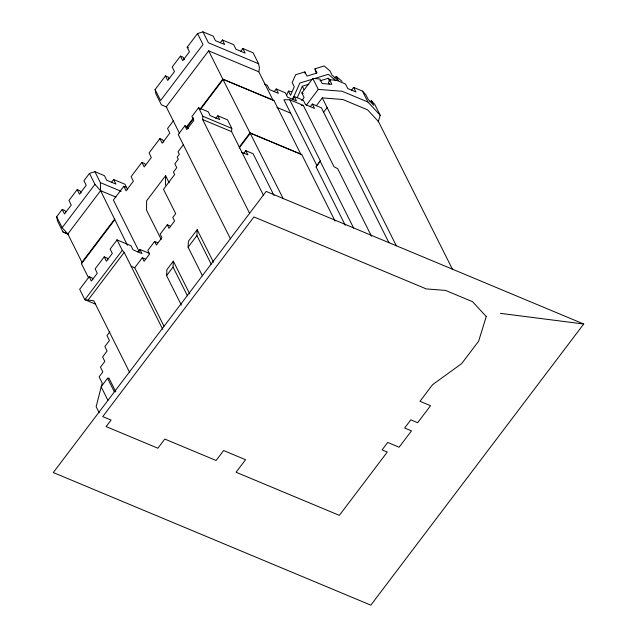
<?xml version="1.0" encoding="UTF-8"?>
<svg xmlns="http://www.w3.org/2000/svg" width="637" height="637" viewBox="0 0 637 637"><rect width="100%" height="100%" fill="white"/><g stroke="black" fill="none" stroke-linecap="round" stroke-linejoin="round"><path stroke-width="0.96" d="M165.532 185.168L165.604 175.708L146.637 200.751L146.566 210.21L161.201 239.432M127.44 245.261L100.598 190.686L94.953 184.356L89.467 173.407L94.897 171.695L104.42 175.669L106.698 180.223L115.926 184.077L113.641 179.523L111.626 182.19M181.378 305.155L166.583 275.622L166.87 269.714L173.336 261.178L189.722 293.912M187.405 295.751L173.049 267.086L173.336 261.178M202.462 275.869L188.106 247.204L188.385 241.296L197.175 229.694L213.467 262.221M211.245 264.259L196.897 235.602L197.175 229.694M249.68 213.483L202.646 119.549L202.845 116.284L198.561 107.741L191.896 116.547L193.815 120.377L186.832 129.598L184.913 125.768L178.249 134.574L230.467 238.859M263.599 195.559L231.597 131.644L231.796 128.379L227.513 119.836L217.814 115.783L215.8 118.45M316.095 166.982L320.331 160.954L289.66 99.714L283.927 99.762L316.86 165.532L316.095 166.982L345.294 225.299M335.086 221.111L301.803 154.648L300.768 154.082L273.998 100.614L272.962 100.049L258.813 71.79L259.442 68.087L258.598 63.748L253.112 52.799L242.896 48.531L240.874 51.199M378.203 121.842L380.217 115.313L374.739 104.364L371.379 100.734L369.946 101.777M88.503 277.756L81.48 263.734L81.958 262.237L114.748 218.937M351.632 90.088L353.654 87.412L355.94 91.975L347.738 88.543L345.453 83.988L336.639 80.302L329.552 79.752L328.509 82.651L329.273 84.172M286.499 95.454L288.418 91.099L291.603 91.553M292.694 99.205L299.804 83.073L312.703 79.107M297.272 97.684L302.32 86.25L308.81 84.251M68.43 234.257L63.007 231.987L57.521 221.039L56.677 216.707L62.219 209.39L64.982 210.552L65.746 212.065M81.098 193.051L79.959 190.774L77.196 189.619L68.955 200.496L71.233 205.058L64.496 213.952L62.219 209.39M89.467 173.407L83.933 180.717L86.21 185.279L79.474 194.174L77.196 189.619M166.91 107.143L161.432 104.858L155.954 93.91L155.102 89.578L165.453 75.907L168.224 77.061L168.98 78.582M184.34 59.567L183.201 57.282L180.43 56.128L172.189 67.012L174.474 71.567L167.738 80.461L165.453 75.907M180.43 56.128L182.715 60.69L189.452 51.788L187.167 47.234L197.518 33.562L202.948 31.85L213.164 36.118L215.441 40.672L224.67 44.526L222.385 39.972L220.362 42.639M81.958 262.237L67.809 233.986L62.163 227.656L94.953 184.356M94.897 171.695L100.375 182.644L100.598 190.686L67.809 233.986L63.007 231.987M258.813 71.79L208.649 50.841L166.233 106.857L179.499 133.34M126.588 187.429L123.817 186.275L113.386 200.058L139.153 251.511M145.443 165.047L144.687 163.534L141.916 162.371L131.111 176.64L133.396 181.203L126.102 190.829L123.817 186.275M163.797 142.067L162.658 139.79L159.895 138.635L149.066 152.936L151.343 157.49L144.201 166.934L141.916 162.371M173.328 120.887L167.539 128.531L169.824 133.093L162.172 143.198L159.895 138.635M81.48 263.734L114.716 219.845M186.354 127.217L193.529 117.749M200.098 109.07L222.799 79.092L208.649 50.841M186.904 127.368L193.449 118.713M200.591 109.285L223.213 79.41L273.998 100.614M183.488 144.543L178.081 151.686L179.363 154.234L177.197 157.084L178.288 159.266L174.833 163.82L176.752 167.658L173.423 172.062L174.657 174.538L163.494 189.285L175.693 213.65L172.786 217.488L174.57 221.039L169.052 228.317L167.276 224.765L160.134 234.193L161.917 237.744L156.399 245.03L154.624 241.479L147.824 250.452L149.607 254.004L144.097 261.281L142.314 257.73L134.733 267.747L163.956 326.112M92.835 279.611L91.967 277.875L89.196 276.721L79.665 289.302L84.864 299.693L95.741 304.231M107.868 259.761L107 258.025L104.229 256.862L95.112 268.91L97.286 273.249L91.37 281.06L89.196 276.721M104.229 256.862L106.403 261.21L112.319 253.399L110.145 249.059L117.065 239.91L122.264 250.301L84.864 299.693L93.75 300.76L129.781 372.717M87.906 300.306L124.199 252.379L122.264 250.301M137.847 252.101L139.869 249.433L149.607 253.502M274.197 91.64L276.219 88.973L285.32 92.771L287.502 97.135L296.452 100.869L294.27 96.505L292.248 99.181M239.273 147.028L249.991 132.87L222.799 79.092L272.962 100.049M239.13 148.071L250.405 133.189L301.803 154.648M243.804 153.358L245.826 150.682L253.104 153.724L274.006 195.471M109.819 331.813L106.976 335.556L109.445 340.492L104.85 346.56L107.08 351.011L102.597 356.943L104.834 361.41L100.463 367.183L102.844 371.944L99.117 376.857L102.207 383.02L96.139 406.653L99.173 412.72M301.723 100.654L304.112 97.493L301.834 92.93L312.799 78.447L319.885 78.996L322.171 83.558L331.837 84.307L329.552 79.752M166.583 275.622L173.049 267.086M188.106 247.204L196.897 235.602M306.405 105.089L318.285 89.395L342.125 91.258L367.955 102.047L380.217 115.313M310.291 106.713L312.313 104.046L321.414 107.844L388.928 242.673M115.823 391.835L108.903 378.028L107.565 378.267L101.132 386.763L107.9 400.275M316.382 105.694L322.282 97.907L342.849 99.507L367.605 109.851L378.529 121.667L452.62 269.626M323.596 112.208L327.115 107.565M316.86 165.532L320.331 160.954M583.715 324.01L370.822 605.15L53.285 472.543L266.178 191.403L583.715 324.01L500.467 313.364M334.258 78.072L336.28 76.376L342.069 81.369M336.28 76.376L338.374 80.565L332.084 75.142L329.982 70.954L324.193 65.961L314.933 68.812L317.035 72.992L306.986 76.09L304.892 71.901L295.632 74.744L292.176 82.587L294.27 86.775L290.52 95.287L288.418 91.099M314.543 78.542L328.358 74.29L335.81 80.708M319.933 80.835L328.278 78.263L330.499 80.174M301.389 105.424L303.3 105.408L333.971 166.647L337.706 168.725L371.522 236.255M222.385 39.972L233.668 44.678L235.953 49.24L245.173 53.094L242.896 48.531M258.598 63.748L208.426 42.798L202.948 31.85M301.834 92.93L303.22 93.512M187.167 47.234L188.552 47.815M264.546 84.092L267.269 85.231L269.459 89.594L278.409 93.336L276.219 88.973M294.27 96.505L303.363 100.312L305.553 104.675L314.503 108.409L312.313 104.046M289.66 99.714L303.3 105.408M276.96 107.438L290.631 113.147M198.561 107.741L208.259 111.794L210.178 115.623L219.733 119.613L217.814 115.783M300.768 154.082L249.991 132.87L283.242 198.76M202.845 116.284L231.796 128.379M202.646 119.549L231.597 131.644M184.913 125.768L187.684 126.922L188.448 128.451M241.511 152.195L247.92 154.871L245.826 150.682M113.641 179.523L124.924 184.236L127.726 189.707M100.375 182.644L121.157 191.323M100.598 190.686L115.958 197.096M167.276 224.765L170.047 225.928M154.624 241.479L157.395 242.633M116.786 239.799L130.959 245.715L133.029 249.847L141.932 253.566L139.869 249.433M142.314 257.73L145.085 258.885M131.142 266.25L134.733 267.747M353.654 87.412L362.469 91.099L365.829 94.73L368.114 99.292L373.656 105.288L371.379 100.734M362.469 91.099L367.955 102.047M328.278 78.263L329.592 80.883M316.27 73.199L314.933 68.812M312.799 78.447L318.285 89.395M322.282 97.907L396.365 245.842M302.32 86.25L304.072 89.745M320.284 161.448L353.654 228.086M197.518 33.562L203.004 44.518L160.588 100.527L155.102 89.578M165.604 175.708L169.147 182.779M124.199 252.379L162.69 329.249M56.677 216.707L62.163 227.656M107.565 378.267L114.334 391.779M304.892 71.901L305.219 73.709M486.262 316.533L478.642 341.185L461.642 363.631L432.603 384.66L420.006 401.294L430.548 405.697L417.665 422.713L410.809 419.855L404.63 428.008L411.486 430.867L399.112 447.214L387.718 442.452L382.089 449.897L387.28 452.063L339.338 515.365L236.072 472.24L245.556 459.715L223.619 450.55L216.094 460.487L164.8 439.068L157.88 448.209L106.116 426.591L111.061 420.07L102.74 416.598L253.932 216.938L426.28 288.919L445.542 290.416L472.543 301.699L486.262 316.533"/></g></svg>
